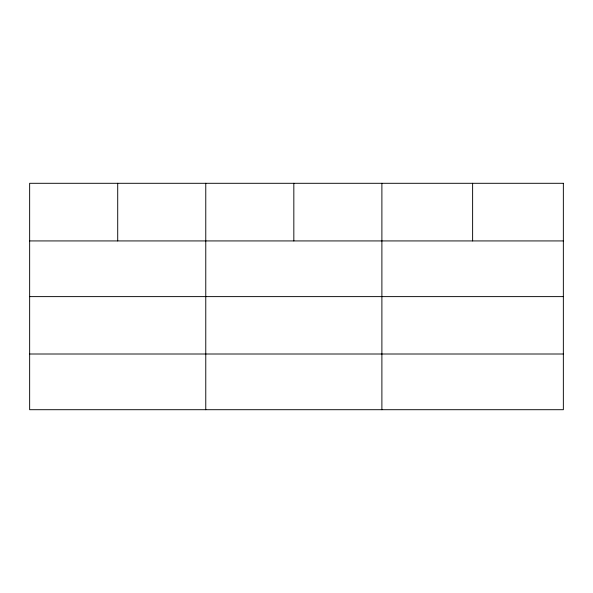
<?xml version="1.0" encoding="UTF-8"?>
<svg xmlns="http://www.w3.org/2000/svg" width="593" height="593" viewBox="0 0 593 593"><rect width="100%" height="100%" fill="white"/><g stroke="black" fill="none" stroke-linecap="round" stroke-linejoin="round"><path stroke-width="0.89" d="M29.65 240.928L563.35 240.928M29.65 296.619L563.35 296.619M29.65 354.006L563.35 354.006M472.621 183.296L472.621 240.928M381.892 183.296L381.892 409.704M293.831 183.296L293.831 240.928M205.771 183.296L205.771 409.704M117.71 183.296L117.71 240.928M563.35 183.296L29.65 183.296L29.65 409.704L563.35 409.704L563.35 183.296"/></g></svg>
